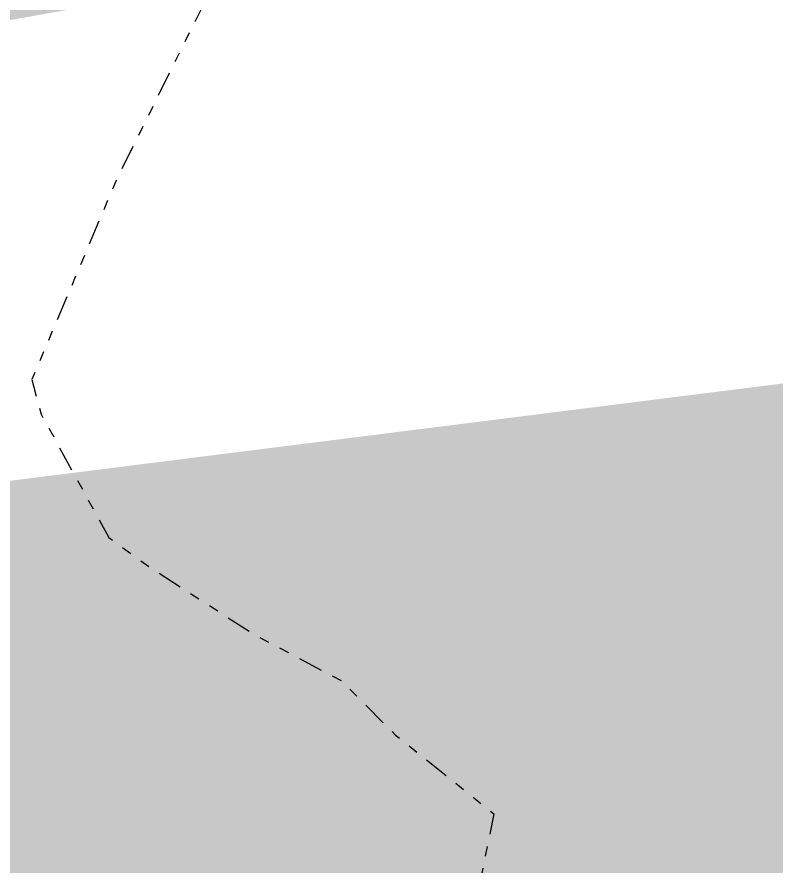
# Model space of a CAD drawing. Header units: feet. Extents: x 2175025 to 2179063, y 467811 to 470338.
# Drawn here: x 2176613.9 to 2176621.53, y 470129.78 to 470138.32 of the extents above; entities that cross this region are included whole.
import ezdxf

# ---------------------------------------------------------------- set-up
doc = ezdxf.new("R2010")
doc.units = ezdxf.units.FT
doc.header["$LTSCALE"] = 0.5
doc.header["$MEASUREMENT"] = 0
doc.linetypes.add('DIVIDE', pattern=[1.25, 0.5, -0.25, 0, -0.25, 0, -0.25])
doc.linetypes.add('HIDDEN', pattern=[0.375, 0.25, -0.125])
for name, color, linetype in [('EC', 35, 'DIVIDE'), ('LIMITS OF DISTURBANCE', 1, 'HIDDEN'), ('SILT FENCE', 200, 'CONTINUOUS')]:
    doc.layers.add(name, color=color, linetype=linetype)

msp = doc.modelspace()

# ---------------------------------------------------------------- linework, layer by layer
at = {"layer": 'EC', "color": 43, "elevation": 440, "flags": 128}
msp.add_lwpolyline([(2176621.4295, 470144.5166), (2176621.0991, 470144.209), (2176617.4351, 470140.3583), (2176616.9347, 470139.8102), (2176615.8167, 470138.5334), (2176614.8959, 470136.6733), (2176614.0481, 470134.674), (2176614.1415, 470134.3275), (2176614.8224, 470133.0853), (2176615.2241, 470132.7955), (2176616.2854, 470132.1115), (2176617.1656, 470131.6439), (2176617.707, 470131.1008), (2176618.6946, 470130.3096), (2176618.545, 470129.569), (2176618.6244, 470128.2669), (2176618.1658, 470125.7339), (2176617.1494, 470124.0204), (2176618.8416, 470122.3164), (2176620.0174, 470121.6977), (2176623.1339, 470121.6133), (2176626.8954, 470121.7558), (2176627.6507, 470121.7641), (2176628.3041, 470121.7754), (2176632.209, 470122.0726), (2176632.7175, 470122.3198), (2176632.8871, 470122.421), (2176633.3669, 470122.8767), (2176633.6792, 470123.2033), (2176633.834, 470123.364), (2176634.5184, 470124.1645), (2176635.1139, 470124.7905), (2176635.3385, 470125.0532), (2176635.7522, 470125.4729), (2176636.1385, 470125.8654), (2176636.2996, 470125.9968), (2176636.9093, 470126.5665), (2176637.3633, 470126.9176), (2176637.6455, 470127.1358), (2176638.3403, 470127.6356), (2176638.3921, 470127.6425), (2176639.6843, 470128.1965), (2176639.7338, 470128.2198), (2176639.7416, 470128.2732), (2176639.753, 470128.3174), (2176639.9721, 470129.2511), (2176643.537, 470130.2617), (2176643.7107, 470130.3344), (2176643.9103, 470130.3939), (2176645.5493, 470130.6446), (2176647.2924, 470130.752), (2176647.6906, 470130.7511), (2176648.6895, 470130.6719), (2176650.3707, 470130.4952), (2176651.0326, 470130.3412), (2176653.6121, 470129.8616), (2176654.9769, 470129.4927), (2176657.1712, 470129.0143), (2176658.9761, 470128.5265), (2176660.7867, 470128.1289), (2176662.9364, 470127.6435), (2176664.1442, 470127.4173), (2176666.2463, 470127.3956), (2176666.4681, 470127.4009), (2176667.0443, 470127.7531), (2176671.8625, 470130.4382), (2176677.1727, 470132.2836), (2176678.3156, 470132.7632), (2176679.2788, 470133.0446), (2176684.2601, 470132.976), (2176687.248, 470133.0417), (2176687.4831, 470133.2174), (2176689.3915, 470134.7122), (2176691.4298, 470136.6734), (2176693.2587, 470138.5224), (2176695.187, 470140.4838), (2176698.521, 470144.0641), (2176698.8714, 470144.4305), (2176699.4161, 470145.0275), (2176702.5154, 470148.4527), (2176705.5958, 470151.8557), (2176706.1686, 470152.4576), (2176708.3896, 470154.3333), (2176710.2374, 470155.6855), (2176710.26, 470155.7126), (2176710.2839, 470155.7435), (2176710.7193, 470156.2523), (2176711.1183, 470156.8738), (2176711.214, 470157.0764), (2176711.3556, 470157.2753), (2176711.6899, 470157.75), (2176712.4564, 470157.5927), (2176713.7752, 470157.2222), (2176715.1023, 470156.8248), (2176715.8146, 470156.5335), (2176718.2035, 470155.4651), (2176719.8408, 470154.5258), (2176721.7365, 470153.5438), (2176723.8331, 470152.2447), (2176725.4873, 470151.3394), (2176727.8203, 470149.9223), (2176729.2226, 470149.1551), (2176731.8272, 470147.7591), (2176732.6854, 470147.3252), (2176734.1983, 470146.9063), (2176735.2967, 470146.6024), (2176736.6446, 470146.9013), (2176744.2748, 470148.4978), (2176745.3548, 470148.8456), (2176752.8872, 470150.8687), (2176754.6438, 470151.5645), (2176761.7301, 470152.9399), (2176763.3443, 470153.4957), (2176768.4685, 470151.0573), (2176768.6939, 470150.9909), (2176768.8157, 470150.6714), (2176768.8291, 470150.6466)], dxfattribs=at)
at = {"layer": 'LIMITS OF DISTURBANCE', "ltscale": 200, "const_width": 8}
msp.add_lwpolyline([(2176797.2187, 469466.6946), (2176806.1276, 469689.9461), (2176810.6316, 469858.2178), (2176810.2175, 469909.1139), (2176812.162, 470012.1344), (2176801.1434, 470064.6165), (2176786.2359, 470120.3383), (2176736.3283, 470155.9743), (2176694.1364, 470163.8803), (2176618.3028, 470143.1466), (2176523.6727, 470126.3005), (2176397.9314, 470010.9694), (2176406.9418, 469910.4222), (2176424.4418, 469726.4108), (2176390.0898, 469704.3812), (2176388.1454, 469680.4079), (2176412.7751, 469662.2659), (2176428.3307, 469648.0115), (2176463.979, 469598.1211), (2176494.4706, 469553.172), (2176511.9707, 469500.6899)], dxfattribs=at)
at = {"layer": 'SILT FENCE', "ltscale": 100, "const_width": 8}
msp.add_lwpolyline([(2176491.4667, 470085.8582), (2176528.1689, 470116.2496), (2176574.562, 470124.6818), (2176626.323, 470131.1976), (2176683.5346, 470143.8536), (2176695.8039, 470148.8363), (2176716.1249, 470148.453), (2176740.6634, 470140.7874), (2176760.9844, 470123.1564), (2176781.6888, 470100.1594), (2176788.0792, 470076.2965), (2176792.3067, 470059.2605), (2176800.751, 470012.056), (2176802.5999, 469955.4738), (2176799.5918, 469781.8355)], dxfattribs=at)

doc.saveas('drawing.dxf')
